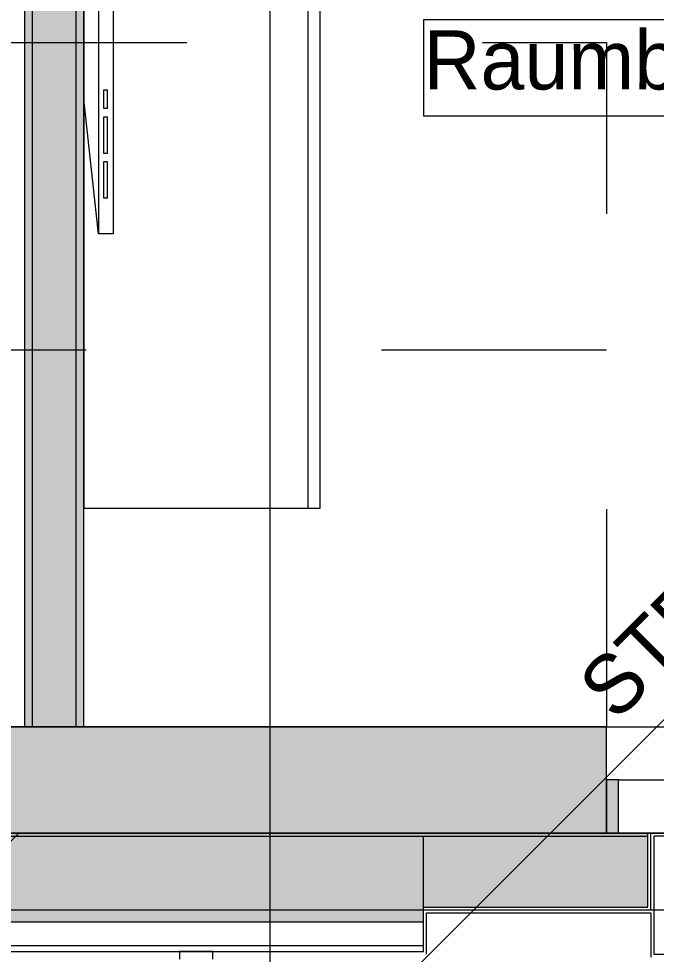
# Model space of a CAD drawing. Header units: metres. Extents: x -3 to 171, y -23 to 41.
# Drawn here: x 5.575 to 6.654, y -15.075 to -13.492 of the extents above; entities that cross this region are included whole.
import ezdxf

# ---------------------------------------------------------------- set-up
doc = ezdxf.new("R2010")
doc.units = ezdxf.units.M
doc.header["$MEASUREMENT"] = 0
for name, pattern in [('Achse', [0.004, 0.002, -0.001, 0, -0.001]), ('Baufluchtlinie', [0.013, 0.008, -0.005]), ('Punkt 1_1', [0.075, 0.025, -0.05]), ('Untersicht', [0.001, 0.0005, -0.0005])]:
    doc.linetypes.add(name, pattern=pattern)
for name, color, linetype in [('4._1.DG PP STG1_1_000 Achsraster', 7, 'Continuous'), ('4._1.DG PP STG1_1_110 Wand Aussen', 7, 'Continuous'), ('4._1.DG PP STG1_1_130 Wand Innen', 7, 'Continuous'), ('4._1.DG PP STG1_1_220 Bodenaufbau', 7, 'Continuous'), ('4._1.DG PP STG1_1_220 Bodenaufbau - Außen_ Gefälle', 7, 'Continuous'), ('4._1.DG PP STG1_1_221 Bodenaufbau - Abdichtung', 7, 'Continuous'), ('4._1.DG PP STG1_1_221 Bodenaufbau - Terrassenbelag', 7, 'Continuous'), ('4._1.DG PP STG1_1_310 Dachkonstruktion massiv', 7, 'Continuous'), ('4._1.DG PP STG1_1_510 Möblierung', 7, 'Continuous'), ('4._1.DG PP STG1_1_520 Fixeinbauten', 7, 'Continuous'), ('4._1.DG PP STG1_1_611 Entwässerung', 7, 'Continuous'), ('4._1.DG PP STG1_1_945 Einreichplan Beschriftung', 7, 'Continuous'), ('4._1.DG PP STG1_1_950 Polierplan Bemaßung', 7, 'Continuous'), ('4._1.DG PP STG1_1_Neubau_840 Baulinien', 7, 'Continuous')]:
    doc.layers.add(name, color=color, linetype=linetype)
doc.styles.add('ERSTELLTER_STIL_2', font='')
doc.styles.get('ERSTELLTER_STIL_2').set_extended_font_data('Eurostile')

msp = doc.modelspace()

# ---------------------------------------------------------------- hatches: boundary and pattern name
at = {"layer": '4._1.DG PP STG1_1_110 Wand Aussen', "linetype": 'Continuous', "lineweight": 13, "true_color": 0x3f7f02}
for points in [[(6.26, -14.69), (5.166, -14.69), (5.166, -14.87), (6.26, -14.87)], [(6.26, -14.69), (6.26, -14.87), (6.57, -14.87), (6.57, -14.78), (6.57, -14.69)]]:
    msp.add_hatch(color=76, dxfattribs=at).paths.add_polyline_path(points)
at = {"layer": '4._1.DG PP STG1_1_110 Wand Aussen', "linetype": 'Continuous', "lineweight": 13, "true_color": 0xff6400}
for points in [[(6.59, -14.78), (6.57, -14.78), (6.57, -14.87), (6.59, -14.87)], [(5.166, -15), (6.26, -15), (6.26, -14.875), (5.166, -14.875)], [(6.26, -14.875), (6.26, -14.995), (6.64, -14.995), (6.64, -14.875)], [(5.166, -15.02), (6.26, -15.02), (6.26, -15), (5.166, -15)]]:
    msp.add_hatch(color=30, dxfattribs=at).paths.add_polyline_path(points)
at = {"layer": '4._1.DG PP STG1_1_110 Wand Aussen', "linetype": 'Continuous', "lineweight": 0, "true_color": 0x373737}
for points in [[(6.26, -14.87), (5.166, -14.87), (5.166, -14.875), (6.26, -14.875)], [(6.26, -14.875), (6.64, -14.875), (6.64, -14.87), (6.26, -14.87)]]:
    msp.add_hatch(color=250, dxfattribs=at).paths.add_polyline_path(points)
at = {"layer": '4._1.DG PP STG1_1_130 Wand Innen', "linetype": 'Continuous', "lineweight": 13, "true_color": 0xfb02fe}
for points in [[(5.585, -11.135), (5.585, -14.69), (5.5975, -14.69), (5.5975, -11.135)], [(5.685, -14.69), (5.685, -11.135), (5.6725, -11.135), (5.6725, -14.69)]]:
    msp.add_hatch(color=6, dxfattribs=at).paths.add_polyline_path(points)
at = {"layer": '4._1.DG PP STG1_1_130 Wand Innen', "linetype": 'Continuous', "lineweight": 13, "true_color": 0xffaa00}
msp.add_hatch(color=40, dxfattribs=at).paths.add_polyline_path([(5.6725, -14.69), (5.6725, -11.135), (5.5975, -11.135), (5.5975, -14.69)])

# ---------------------------------------------------------------- linework, layer by layer
at = {"layer": '4._1.DG PP STG1_1_000 Achsraster', "color": 5, "linetype": 'Achse', "lineweight": 0, "ltscale": 1000}
for p, q in [((6, 3), (6, -22.5231)), ((-1.5, -15), (21, -15))]:
    msp.add_line(p, q, dxfattribs=at)
at = {"layer": '4._1.DG PP STG1_1_110 Wand Aussen', "color": 7, "linetype": 'Continuous', "lineweight": 18, "ltscale": 1000}
for p, q in [((6.57, -14.78), (6.57, -14.69)), ((6.57, -14.78), (6.57, -14.69)), ((6.57, -14.87), (6.57, -14.78)), ((6.57, -14.87), (6.57, -14.78)), ((6.57, -14.87), (6.57, -14.78)), ((5.166, -14.87), (6.26, -14.87)), ((6.26, -14.87), (6.57, -14.87)), ((6.57, -14.87), (6.64, -14.87)), ((6.57, -14.87), (6.64, -14.87)), ((6.57, -14.87), (6.64, -14.87))]:
    msp.add_line(p, q, dxfattribs=at)
at = {"layer": '4._1.DG PP STG1_1_110 Wand Aussen', "color": 7, "linetype": 'Continuous', "lineweight": 13, "ltscale": 1000}
for p, q in [((6.57, -14.69), (8.72, -14.69)), ((6.59, -14.78), (6.675, -14.78)), ((6.59, -14.87), (6.59, -14.78)), ((5.166, -14.875), (6.26, -14.875)), ((6.26, -14.875), (6.64, -14.875)), ((6.69, -14.87), (6.59, -14.87)), ((6.64, -14.87), (6.645, -14.87)), ((6.64, -14.995), (6.64, -14.87)), ((6.64, -14.87), (6.645, -14.87)), ((6.64, -14.87), (6.645, -14.87)), ((6.645, -14.875), (6.645, -14.87)), ((6.645, -14.875), (6.645, -14.87)), ((6.645, -14.995), (6.645, -14.875)), ((6.645, -14.995), (6.645, -14.875)), ((6.26, -14.995), (6.64, -14.995)), ((6.64, -15), (6.645, -15)), ((6.645, -15), (6.645, -14.995)), ((6.645, -15), (6.645, -14.995)), ((6.645, -15), (8.645, -15)), ((5.166, -15.02), (6.26, -15.02)), ((5.166, -15.06), (6.26, -15.06))]:
    msp.add_line(p, q, dxfattribs=at)
at = {"layer": '4._1.DG PP STG1_1_110 Wand Aussen', "color": 8, "linetype": 'Punkt 1_1', "lineweight": 13, "ltscale": 1000}
for p, q in [((6.57, -14.69), (8.72, -14.69)), ((6.645, -15), (8.645, -15))]:
    msp.add_line(p, q, dxfattribs=at)
at = {"layer": '4._1.DG PP STG1_1_110 Wand Aussen', "color": 1, "linetype": 'Baufluchtlinie', "lineweight": 0, "ltscale": 1000}
msp.add_line((5.166, -15), (6.26, -15), dxfattribs=at)
at = {"layer": '4._1.DG PP STG1_1_110 Wand Aussen', "color": 7, "linetype": 'Continuous', "lineweight": 18, "ltscale": 1000, "flags": 128}
for points in [[(6.26, -14.69), (5.166, -14.69)], [(6.57, -14.69), (6.26, -14.69)]]:
    msp.add_lwpolyline(points, dxfattribs=at)
at = {"layer": '4._1.DG PP STG1_1_110 Wand Aussen', "color": 7, "linetype": 'Continuous', "lineweight": 13, "ltscale": 1000, "flags": 128}
msp.add_lwpolyline([(6.59, -14.78), (6.57, -14.78), (6.57, -14.87), (6.59, -14.87)], close=True, dxfattribs=at)
for points in [[(6.26, -15), (6.26, -14.875)], [(6.26, -14.995), (6.26, -14.875)], [(6.26, -15), (6.26, -14.995)], [(6.26, -15.02), (6.26, -15)], [(6.26, -15), (6.64, -15)], [(6.26, -15.06), (6.26, -15.02)], [(5.166, -15.07), (6.26, -15.07)], [(6.26, -15.07), (6.26, -15.06)]]:
    msp.add_lwpolyline(points, dxfattribs=at)
at = {"layer": '4._1.DG PP STG1_1_110 Wand Aussen', "color": 7, "linetype": 'Continuous', "lineweight": 13, "ltscale": 1000}
for p in [(6.57, -14.69), (6.645, -15)]:
    msp.add_point(p, dxfattribs=at)
at = {"layer": '4._1.DG PP STG1_1_130 Wand Innen', "color": 7, "linetype": 'Continuous', "lineweight": 18, "ltscale": 1000}
for p, q in [((5.5975, -11.135), (5.5975, -14.69)), ((5.6725, -14.69), (5.6725, -11.135))]:
    msp.add_line(p, q, dxfattribs=at)
at = {"layer": '4._1.DG PP STG1_1_130 Wand Innen', "color": 7, "linetype": 'Continuous', "lineweight": 18, "ltscale": 1000, "flags": 128}
for points in [[(5.585, -11.135), (5.585, -14.69)], [(5.685, -14.69), (5.685, -11.135)], [(5.585, -14.69), (5.685, -14.69)]]:
    msp.add_lwpolyline(points, dxfattribs=at)
at = {"layer": '4._1.DG PP STG1_1_220 Bodenaufbau', "color": 7, "linetype": 'Continuous', "lineweight": 13, "ltscale": 1000, "true_color": 0xf4f4f4, "flags": 128}
msp.add_lwpolyline([(0.3111, -0.31), (0.3639, -14.69), (18.6261, -14.69), (18.674, -0.31), (15.505, -0.31), (15.505, -0.71), (12.345, -0.71), (12.345, -0.31), (6.635, -0.31), (6.635, -0.71), (3.445, -0.71), (3.445, -0.31)], close=True, dxfattribs=at)
at = {"layer": '4._1.DG PP STG1_1_220 Bodenaufbau - Außen_ Gefälle', "color": 7, "linetype": 'Continuous', "lineweight": 13, "ltscale": 1000, "true_color": 0xf4f4f4, "flags": 128}
msp.add_lwpolyline([(3.3146, -17.38), (15.665, -17.38), (15.665, -14.87), (3.3146, -14.87)], close=True, dxfattribs=at)
at = {"layer": '4._1.DG PP STG1_1_221 Bodenaufbau - Abdichtung', "color": 171, "linetype": 'Untersicht', "lineweight": 13, "ltscale": 1000, "true_color": 0x6c6cff, "flags": 128}
for points in [[(5.3002, -15.1448), (5.575, -14.87)], [(5.575, -14.87), (9.49, -14.87)]]:
    msp.add_lwpolyline(points, dxfattribs=at)
at = {"layer": '4._1.DG PP STG1_1_221 Bodenaufbau - Terrassenbelag', "color": 7, "linetype": 'Continuous', "lineweight": 18, "ltscale": 1000, "flags": 128}
for points in [[(6.265, -15.005), (6.645, -15.005)], [(6.265, -15.075), (6.265, -15.005)], [(6.645, -15.005), (6.645, -15.08)], [(6.6453, -15.08), (6.6453, -15.005)]]:
    msp.add_lwpolyline(points, dxfattribs=at)
at = {"layer": '4._1.DG PP STG1_1_310 Dachkonstruktion massiv', "color": 8, "linetype": 'Untersicht', "lineweight": 13, "ltscale": 1000}
msp.add_line((5.1891, -14.0522), (6.57, -14.0522), dxfattribs=at)
at = {"layer": '4._1.DG PP STG1_1_310 Dachkonstruktion massiv', "color": 8, "linetype": 'Untersicht', "lineweight": 13, "ltscale": 1000, "flags": 128}
msp.add_lwpolyline([(0.3597, -13.5322), (6.57, -13.5322), (6.57, -14.69)], dxfattribs=at)
at = {"layer": '4._1.DG PP STG1_1_510 Möblierung', "color": 8, "linetype": 'Continuous', "lineweight": 13, "ltscale": 1000, "true_color": 0x7e7f7f}
for p, q in [((6.065, -14.32), (6.065, -12.72)), ((5.71, -12.9442), (5.71, -13.8558)), ((5.725, -13.6127), (5.7187, -13.6127)), ((5.7187, -13.6127), (5.7187, -13.6431)), ((5.725, -13.6431), (5.725, -13.6127)), ((5.7187, -13.6431), (5.725, -13.6431)), ((5.725, -13.6583), (5.7187, -13.6583)), ((5.7187, -13.6583), (5.7187, -13.7191)), ((5.725, -13.7191), (5.725, -13.6583)), ((5.7187, -13.7191), (5.725, -13.7191)), ((5.725, -13.7342), (5.7187, -13.7342)), ((5.7187, -13.7342), (5.7187, -13.795)), ((5.725, -13.795), (5.725, -13.7342)), ((5.7187, -13.795), (5.725, -13.795))]:
    msp.add_line(p, q, dxfattribs=at)
at = {"layer": '4._1.DG PP STG1_1_510 Möblierung', "color": 8, "linetype": 'Continuous', "lineweight": 13, "ltscale": 1000, "true_color": 0x7e7f7f, "flags": 128}
for points in [[(6.085, -14.32), (6.085, -12.72), (5.685, -12.72), (5.685, -14.32)], [(5.735, -12.9442), (5.735, -13.8558), (5.71, -13.8558), (5.685, -13.6279), (5.685, -13.1721), (5.71, -12.9442)]]:
    msp.add_lwpolyline(points, close=True, dxfattribs=at)
at = {"layer": '4._1.DG PP STG1_1_520 Fixeinbauten', "color": 7, "linetype": 'Continuous', "lineweight": 13, "ltscale": 1000}
for p, q in [((5.847, -15.07), (5.903, -15.07)), ((5.847, -15.07), (5.847, -15.083)), ((5.903, -15.07), (5.903, -15.083))]:
    msp.add_line(p, q, dxfattribs=at)
at = {"layer": '4._1.DG PP STG1_1_520 Fixeinbauten', "color": 7, "linetype": 'Continuous', "lineweight": 13, "ltscale": 1000, "flags": 128}
for points in [[(5.903, -15.07), (5.9021, -15.07), (5.9005, -15.07), (5.898, -15.07), (5.8949, -15.07), (5.8911, -15.07), (5.8869, -15.07), (5.8823, -15.07), (5.8774, -15.07), (5.875, -15.07), (5.8726, -15.07), (5.8677, -15.07), (5.8631, -15.07), (5.8589, -15.07), (5.8551, -15.07), (5.852, -15.07), (5.8495, -15.07), (5.8479, -15.07), (5.847, -15.07)], [(5.847, -15.07), (5.847, -15.083)], [(5.903, -15.07), (5.903, -15.083)]]:
    msp.add_lwpolyline(points, dxfattribs=at)
at = {"layer": '4._1.DG PP STG1_1_611 Entwässerung', "color": 7, "linetype": 'Continuous', "lineweight": 13, "ltscale": 1000, "flags": 128}
msp.add_lwpolyline([(6.65, -15.075), (8.64, -15.075), (8.64, -14.875), (6.65, -14.875)], close=True, dxfattribs=at)
at = {"layer": '4._1.DG PP STG1_1_945 Einreichplan Beschriftung', "color": 76, "linetype": 'Continuous', "lineweight": 13, "ltscale": 1000, "true_color": 0x3f7f02}
for p, q in [((7.6671, -13.4938), (6.26, -13.4938)), ((6.26, -13.4938), (6.26, -13.6563)), ((6.26, -13.6563), (7.6671, -13.6563))]:
    msp.add_line(p, q, dxfattribs=at)
at = {"layer": '4._1.DG PP STG1_1_950 Polierplan Bemaßung', "color": 7, "linetype": 'Continuous', "lineweight": 13, "ltscale": 1000}
msp.add_line((5.505, -15.84), (6.9916, -14.3534), dxfattribs=at)
at = {"layer": '4._1.DG PP STG1_1_Neubau_840 Baulinien', "color": 1, "linetype": 'Baufluchtlinie', "lineweight": 25, "ltscale": 1000, "true_color": 0xfb0106, "flags": 128}
msp.add_lwpolyline([(-3.0225, -14.9829), (0, -15), (18.9876, -15.0005), (22.9775, -15.0038)], dxfattribs=at)

# ---------------------------------------------------------------- texts
at = {"layer": '4._1.DG PP STG1_1_945 Einreichplan Beschriftung', "color": 76, "linetype": 'Continuous', "lineweight": 13, "true_color": 0x3f7f02, "insert": (6.26, -13.5115), "char_height": 0.1, "attachment_point": 1, "style": 'ERSTELLTER_STIL_2'}
msp.add_mtext('\\A1;{\\pql;\\fEurostile|b0|i0|c0|p0;\\W1.000000;Raumbildender Aufbau}', dxfattribs=at)
at = {"layer": '4._1.DG PP STG1_1_950 Polierplan Bemaßung', "color": 7, "linetype": 'Continuous', "lineweight": 13, "insert": (6.6301, -14.7274), "char_height": 0.1, "attachment_point": 4, "rotation": 45, "style": 'ERSTELLTER_STIL_2'}
msp.add_mtext('\\A1;{\\pql;\\fEurostile|b0|i0|c0|p0;\\W1.000000;\\fEurostile|b0|i0|c0|p0;\\W1.000000;\\fEurostile|b0|i0|c0|p0;\\W1.000000;STB-Decke\\fEurostile|b0|i0|c0|p0;\\W1.000000;\\A1{\\H.66x;\\S^  ;}\\fEurostile|b0|i0|c0|p0;\\W1.000000;\\fEurostile|b0|i0|c0|p0;\\W1.000000;\\P\\pql;\\fEurostile|b0|i0|c0|p0;\\W1.000000;\\fEurostile|b0|i0|c0|p0;\\W1.000000;\\fEurostile|b0|i0|c0|p0;\\W1.000000;\\fEurostile|b0|i0|c0|p0;\\W1.000000;\\A1{\\H.66x;\\S^  ;}\\fEurostile|b0|i0|c0|p0;\\W1.000000;\\fEurostile|b0|i0|c0|p0;\\W1.000000;}', dxfattribs=at)

doc.saveas('drawing.dxf')
